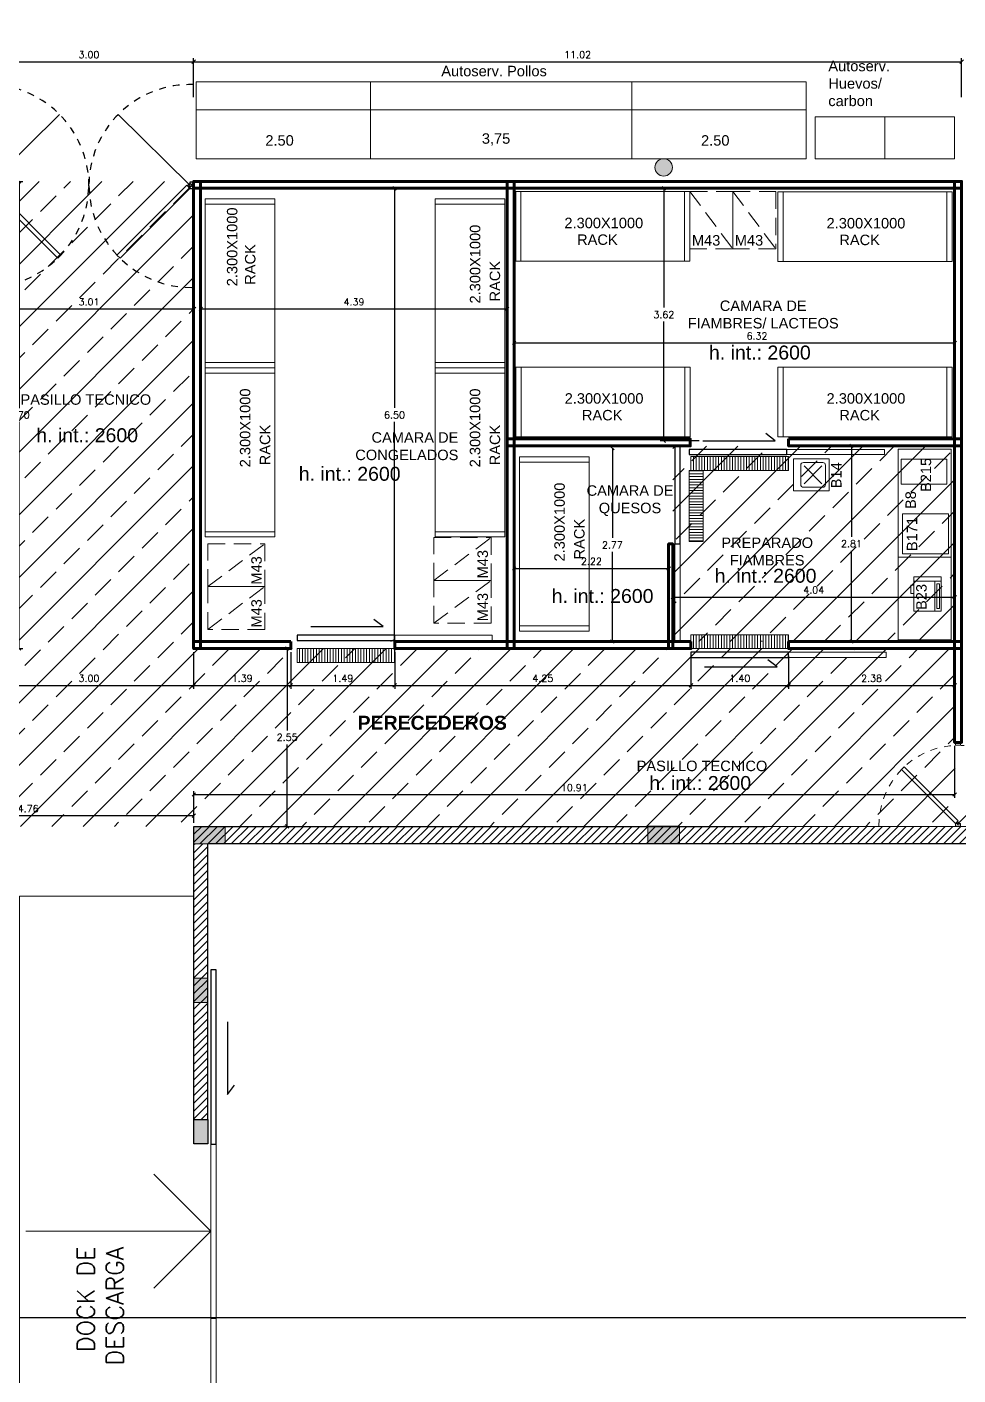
# Model space of a CAD drawing. Header units: inches. Extents: x 2 to 182, y -26 to 193.
# Drawn here: x 30.28 to 43.64, y 18.18 to 37.51 of the extents above; entities that cross this region are included whole.
import ezdxf

# ---------------------------------------------------------------- set-up
doc = ezdxf.new("R2010")
doc.units = ezdxf.units.IN
doc.header["$MEASUREMENT"] = 0
for name, pattern in [('DASH_15', [0.375, 0.25, -0.125]), ('HIDDEN2', [4.7625, 3.175, -1.5875]), ('LZ-COME$0$DASH_15', [0.375, 0.25, -0.125]), ('LÍNEAS_OCULTAS2', [0.1875, 0.125, -0.0625])]:
    doc.linetypes.add(name, pattern=pattern)
for name, color, linetype, lineweight in [('0-EQUIPAMIENTO-LAB', 6, 'Continuous', 9), ('ARQ-CARPINTERIAS', 4, 'Continuous', 9), ('ARQ-REJILLAS', 4, 'Continuous', 5), ('EQUIPAMIENTO-TRASTIENDA', 6, 'Continuous', 9), ('Est-Acero', 4, 'Continuous', 13), ('HATCH HORMIGON', 100, 'Continuous', 13), ('L COTAS', 1, 'Continuous', 9), ('L EQUIP', 6, 'Continuous', 9), ('l gris', 9, 'Continuous', 5), ('L PANELES', 136, 'Continuous', 60), ('L PROYEC', 4, 'HIDDEN2', 9), ('LAVADO MU', 10, 'Continuous', 5)]:
    doc.layers.add(name, color=color, linetype=linetype, lineweight=lineweight)
for name, color, linetype in [('ARQ-MUROS CAMARA', 140, 'Continuous'), ('ARQ-TXTS LOCAL', 3, 'Continuous'), ('COMESTIBLES0-EQUIP-TXT', 3, 'Continuous'), ('L CARPINT', 3, 'Continuous'), ('l muro', 5, 'Continuous'), ('l olumnas', 140, 'Continuous'), ('smr acero', 170, 'Continuous')]:
    doc.layers.add(name, color=color, linetype=linetype)
doc.styles.add('ARIAL', font='ARIAL.TTF')
doc.styles.add('RomanS', font='romans.shx')
doc.styles.get("Standard").update_dxf_attribs({"font": 'ARIAL.TTF'})
doc.styles.add('STYLE10', font='ARIAL.TTF', dxfattribs={"height": 0.2})
doc.dimstyles.new('bases 1-50', dxfattribs={"dimscale": 0.5, "dimtxt": 0.2, "dimasz": 0.1, "dimexe": 0.1, "dimexo": 0.1, "dimgap": 0.1, "dimtad": 1, "dimtih": 1, "dimtoh": 1, "dimzin": 1, "dimdsep": 46, "dimtxsty": 'RomanS', "dimblk": 'OBLIQUE', "dimcen": 0.1, "dimclrd": 256, "dimclre": 256, "dimclrt": 256, "dimadec": 0, "dimazin": 0, "dimtfac": 1, "dimtmove": 0, "dimatfit": 3, "dimfxl": 0, "dimarcsym": 0})

# ---------------------------------------------------------------- blocks, each defined once
blk = doc.blocks.new('PVAI')
for p, q in [((3387.969, 760.035), (3388.763, 760.82)), ((3387.969, 760.035), (3388.763, 760.82)), ((3390.209, 760.035), (3389.415, 760.82)), ((3390.209, 760.035), (3389.415, 760.82)), ((3387.929, 760), (3387.929, 760.07)), ((3387.929, 760.07), (3387.969, 760.07)), ((3387.969, 760), (3387.929, 760)), ((3387.969, 760.07), (3387.969, 760)), ((3387.969, 760), (3388.004, 760.035)), ((3387.969, 760), (3388.743, 759.226)), ((3388.004, 760.035), (3388.779, 759.261)), ((3390.174, 760.035), (3389.399, 759.261)), ((3390.209, 760), (3389.435, 759.226)), ((3390.209, 760), (3390.174, 760.035)), ((3390.249, 760.07), (3390.209, 760.07)), ((3390.209, 760.07), (3390.209, 760)), ((3390.209, 760), (3390.249, 760)), ((3390.249, 760), (3390.249, 760.07)), ((3388.779, 759.261), (3388.743, 759.226)), ((3389.399, 759.261), (3389.435, 759.226))]:
    blk.add_line(p, q)
for centre in [(3387.969, 760.035), (3390.209, 760.035)]:
    blk.add_circle(centre, 0.0196)
at = {"linetype": 'DASH_15', "ltscale": 0.2}
for centre, radius, start, end in [((3387.969, 760.03), 1.12, 359.6736, 92.0467), ((3390.209, 760.03), 1.12, 87.9533, 180.3264), ((3387.943, 760.046), 1.146, 269.3146, 359.1608), ((3390.235, 760.046), 1.146, 180.8392, 270.6854)]:
    blk.add_arc(centre, radius, start, end, dxfattribs=at)
blk = doc.blocks.new('_Oblique')
at = {"color": 0, "linetype": 'ByBlock', "lineweight": -2}
blk.add_line((-0.5, -0.5), (0.5, 0.5), dxfattribs=at)
blk = doc.blocks.new('*D79')
at = {"layer": 'Defpoints', "color": 0}
for p in [(29.668, 33.472), (32.678, 33.472), (32.678, 33.472)]:
    blk.add_point(p, dxfattribs=at)
at = {"layer": 'L COTAS', "lineweight": -2}
for p, q in [((29.668, 33.522), (29.668, 33.522)), ((29.668, 33.472), (32.678, 33.472))]:
    blk.add_line(p, q, dxfattribs=at)
at = {"layer": 'L COTAS', "lineweight": -2, "xscale": 0.05, "yscale": 0.05, "zscale": 0.05, "rotation": 180}
blk.add_blockref('_Oblique', (29.668, 33.472), dxfattribs=at)
at = {"layer": 'L COTAS', "lineweight": -2, "xscale": 0.05, "yscale": 0.05, "zscale": 0.05}
blk.add_blockref('_Oblique', (32.678, 33.472), dxfattribs=at)
at = {"layer": 'L COTAS', "insert": (31.173, 33.572), "char_height": 0.1, "attachment_point": 5, "style": 'RomanS'}
blk.add_mtext('3.01', dxfattribs=at)
blk = doc.blocks.new('*D80')
at = {"layer": 'Defpoints', "color": 0}
for p in [(37.171, 34.129), (32.778, 33.472), (37.171, 33.472)]:
    blk.add_point(p, dxfattribs=at)
at = {"layer": 'L COTAS', "lineweight": -2}
for p, q in [((37.171, 34.079), (37.171, 33.422)), ((32.778, 33.472), (37.171, 33.472))]:
    blk.add_line(p, q, dxfattribs=at)
at = {"layer": 'L COTAS', "lineweight": -2, "xscale": 0.05, "yscale": 0.05, "zscale": 0.05, "rotation": 180}
blk.add_blockref('_Oblique', (32.778, 33.472), dxfattribs=at)
at = {"layer": 'L COTAS', "lineweight": -2, "xscale": 0.05, "yscale": 0.05, "zscale": 0.05}
blk.add_blockref('_Oblique', (37.171, 33.472), dxfattribs=at)
at = {"layer": 'L COTAS', "insert": (34.974, 33.572), "char_height": 0.1, "attachment_point": 5, "style": 'RomanS'}
blk.add_mtext('4.39', dxfattribs=at)
blk = doc.blocks.new('RACKS 250')
for p, q in [((-1.05, -2.5), (-1.05, 0)), ((-1.05, 0), (-0.05, 0)), ((-0.05, 0), (-0.05, -2.5)), ((-1.05, -0.0762), (-0.05, -0.0762)), ((-1.05, -2.4238), (-0.05, -2.4238)), ((-0.05, -2.5), (-1.05, -2.5))]:
    blk.add_line(p, q)
blk = doc.blocks.new('PUERTA')
for p, q in [((0.04, 0), (0.834, 0.785)), ((0.04, 0), (0.834, 0.785)), ((0, -0.035), (0, 0.035)), ((0, 0.035), (0.04, 0.035)), ((0.04, 0.035), (0.04, -0.035)), ((0.04, -0.035), (0.075, 0)), ((0.075, 0), (0.85, -0.774)), ((1.16, -0.035), (1.16, 0.035)), ((1.16, 0.035), (1.2, 0.035)), ((1.2, 0.035), (1.2, -0.035)), ((0.04, -0.035), (0, -0.035)), ((0.04, -0.035), (0.814, -0.81)), ((1.2, -0.035), (1.16, -0.035)), ((0.85, -0.774), (0.814, -0.81))]:
    blk.add_line(p, q)
blk.add_circle((0.04, 0), 0.0196)
at = {"linetype": 'DASH_15', "ltscale": 0.2}
for centre, radius, start, end in [((0.04, -0.005), 1.12, 359.6736, 92.0467), ((0.014, 0.011), 1.146, 269.3146, 359.1608)]:
    blk.add_arc(centre, radius, start, end, dxfattribs=at)
blk = doc.blocks.new('LJ-PLANTA BASE(XREF)$0$SE-COME$0$LR-COME$0$B26')
for p, q in [((-0.182, -0.394), (-0.182, 0)), ((-0.182, -0.092), (0.245, -0.092))]:
    blk.add_line(p, q)
for points in [[(0.245, -0.394), (0.245, 0), (-0.245, 0), (-0.245, -0.394)], [(0.21, -0.063), (0.21, -0.025), (-0.146, -0.025), (-0.146, -0.063)], [(-0.008, -0.434), (-0.008, -0.394), (-0.125, -0.394), (-0.125, -0.434)]]:
    blk.add_lwpolyline(points, close=True)
blk = doc.blocks.new('DFGSDFG')
at = {"linetype": 'LZ-COME$0$DASH_15'}
blk.add_line((0.821, -0.615), (0, 0), dxfattribs=at)
blk.add_lwpolyline([(0.821, 0), (0, 0), (0, -0.615), (0.821, -0.615)], close=True, dxfattribs=at)
blk = doc.blocks.new('*D67')
at = {"layer": 'Defpoints', "color": 0}
for p in [(37.271, 33.451), (43.592, 32.984), (43.592, 32.88)]:
    blk.add_point(p, dxfattribs=at)
at = {"layer": 'L COTAS', "lineweight": -2}
for p, q in [((37.271, 33.401), (37.271, 32.934)), ((37.271, 32.984), (43.592, 32.984)), ((43.592, 32.93), (43.592, 33.034))]:
    blk.add_line(p, q, dxfattribs=at)
at = {"layer": 'L COTAS', "lineweight": -2, "xscale": 0.05, "yscale": 0.05, "zscale": 0.05, "rotation": 180}
blk.add_blockref('_Oblique', (37.271, 32.984), dxfattribs=at)
at = {"layer": 'L COTAS', "lineweight": -2, "xscale": 0.05, "yscale": 0.05, "zscale": 0.05}
blk.add_blockref('_Oblique', (43.592, 32.984), dxfattribs=at)
at = {"layer": 'L COTAS', "insert": (40.755, 33.084), "char_height": 0.1, "attachment_point": 5, "style": 'RomanS'}
blk.add_mtext('6.32', dxfattribs=at)
blk = doc.blocks.new('*D71')
at = {"layer": 'Defpoints', "color": 0}
for p in [(38.68, 31.474), (38.68, 31.474), (38.671, 28.7)]:
    blk.add_point(p, dxfattribs=at)
at = {"layer": 'L COTAS', "lineweight": -2}
for p, q in [((38.68, 31.474), (38.68, 30.187)), ((38.68, 28.7), (38.68, 29.987)), ((38.721, 28.7), (38.73, 28.7))]:
    blk.add_line(p, q, dxfattribs=at)
at = {"layer": 'L COTAS', "lineweight": -2, "xscale": 0.05, "yscale": 0.05, "zscale": 0.05}
for p, rotation in [((38.68, 31.474), 90), ((38.68, 28.7), 270)]:
    blk.add_blockref('_Oblique', p, dxfattribs=dict(at, rotation=rotation))
at = {"layer": 'L COTAS', "insert": (38.68, 30.087), "char_height": 0.1, "attachment_point": 5, "style": 'RomanS'}
blk.add_mtext('2.77', dxfattribs=at)
blk = doc.blocks.new('*D395')
at = {"layer": 'Defpoints', "color": 0}
for p in [(39.418, 35.2), (39.977, 35.2), (39.977, 31.581)]:
    blk.add_point(p, dxfattribs=at)
at = {"layer": 'L COTAS', "lineweight": -2}
for p, q in [((39.927, 35.2), (39.368, 35.2)), ((39.418, 35.2), (39.418, 33.49)), ((39.418, 31.581), (39.418, 33.29)), ((39.927, 31.581), (39.368, 31.581))]:
    blk.add_line(p, q, dxfattribs=at)
at = {"layer": 'L COTAS', "lineweight": -2, "xscale": 0.05, "yscale": 0.05, "zscale": 0.05}
for p, rotation in [((39.418, 35.2), 90), ((39.418, 31.581), 270)]:
    blk.add_blockref('_Oblique', p, dxfattribs=dict(at, rotation=rotation))
at = {"layer": 'L COTAS', "insert": (39.418, 33.39), "char_height": 0.1, "attachment_point": 5, "style": 'RomanS'}
blk.add_mtext('3.62', dxfattribs=at)
blk = doc.blocks.new('*D72')
at = {"layer": 'Defpoints', "color": 0}
for p in [(35.554, 35.2), (35.558, 35.2), (35.558, 28.7)]:
    blk.add_point(p, dxfattribs=at)
at = {"layer": 'L COTAS', "lineweight": -2}
for p, q in [((35.508, 35.2), (35.504, 35.2)), ((35.554, 35.2), (35.554, 32.05)), ((35.554, 28.7), (35.554, 31.85)), ((35.508, 28.7), (35.504, 28.7))]:
    blk.add_line(p, q, dxfattribs=at)
at = {"layer": 'L COTAS', "lineweight": -2, "xscale": 0.05, "yscale": 0.05, "zscale": 0.05}
for p, rotation in [((35.554, 35.2), 90), ((35.554, 28.7), 270)]:
    blk.add_blockref('_Oblique', p, dxfattribs=dict(at, rotation=rotation))
at = {"layer": 'L COTAS', "insert": (35.554, 31.95), "char_height": 0.1, "attachment_point": 5, "style": 'RomanS'}
blk.add_mtext('6.50', dxfattribs=at)
blk = doc.blocks.new('*D75')
at = {"layer": 'Defpoints', "color": 0}
for p in [(37.271, 29.783), (39.487, 29.749), (39.487, 29.749)]:
    blk.add_point(p, dxfattribs=at)
at = {"layer": 'L COTAS', "lineweight": -2}
for p, q in [((37.271, 29.749), (39.487, 29.749)), ((37.271, 29.733), (37.271, 29.699))]:
    blk.add_line(p, q, dxfattribs=at)
at = {"layer": 'L COTAS', "lineweight": -2, "xscale": 0.05, "yscale": 0.05, "zscale": 0.05, "rotation": 180}
blk.add_blockref('_Oblique', (37.271, 29.749), dxfattribs=at)
at = {"layer": 'L COTAS', "lineweight": -2, "xscale": 0.05, "yscale": 0.05, "zscale": 0.05}
blk.add_blockref('_Oblique', (39.487, 29.749), dxfattribs=at)
at = {"layer": 'L COTAS', "insert": (38.379, 29.849), "char_height": 0.1, "attachment_point": 5, "style": 'RomanS'}
blk.add_mtext('2.22', dxfattribs=at)
blk = doc.blocks.new('A$C299E318D')
at = {"layer": '0-EQUIPAMIENTO-LAB'}
for p, q in [((0.102, 0.102), (0.356, 0.356)), ((0.356, 0.102), (0.102, 0.356))]:
    blk.add_line(p, q, dxfattribs=at)
blk.add_lwpolyline([(0.508, 0.457), (0.508, 0), (0, 0), (0, 0.457)], close=True, dxfattribs=at)
blk.add_lwpolyline([(0.089, 0.051, -0.414214), (0.051, 0.089), (0.051, 0.368, -0.414214), (0.089, 0.406), (0.368, 0.406, -0.414214), (0.406, 0.368), (0.406, 0.089, -0.414214), (0.368, 0.051)], format="xyb", close=True, dxfattribs=at)
blk = doc.blocks.new('*D59')
at = {"layer": 'Defpoints', "color": 0}
for p in [(32.673, 37.016), (29.67, 36.458), (32.673, 36.459)]:
    blk.add_point(p, dxfattribs=at)
at = {"layer": 'L COTAS', "lineweight": -2}
for p, q in [((29.67, 36.508), (29.67, 37.066)), ((29.67, 37.016), (32.673, 37.016)), ((32.673, 36.509), (32.673, 37.066))]:
    blk.add_line(p, q, dxfattribs=at)
at = {"layer": 'L COTAS', "lineweight": -2, "xscale": 0.05, "yscale": 0.05, "zscale": 0.05, "rotation": 180}
blk.add_blockref('_Oblique', (29.67, 37.016), dxfattribs=at)
at = {"layer": 'L COTAS', "lineweight": -2, "xscale": 0.05, "yscale": 0.05, "zscale": 0.05}
blk.add_blockref('_Oblique', (32.673, 37.016), dxfattribs=at)
at = {"layer": 'L COTAS', "insert": (31.172, 37.116), "char_height": 0.1, "attachment_point": 5, "style": 'RomanS'}
blk.add_mtext('3.00', dxfattribs=at)
blk = doc.blocks.new('*D60')
at = {"layer": 'Defpoints', "color": 0}
for p in [(43.69, 37.016), (32.673, 36.459), (43.69, 36.459)]:
    blk.add_point(p, dxfattribs=at)
at = {"layer": 'L COTAS', "lineweight": -2}
for p, q in [((32.673, 36.509), (32.673, 37.066)), ((32.673, 37.016), (43.69, 37.016)), ((43.69, 36.509), (43.69, 37.066))]:
    blk.add_line(p, q, dxfattribs=at)
at = {"layer": 'L COTAS', "lineweight": -2, "xscale": 0.05, "yscale": 0.05, "zscale": 0.05, "rotation": 180}
blk.add_blockref('_Oblique', (32.673, 37.016), dxfattribs=at)
at = {"layer": 'L COTAS', "lineweight": -2, "xscale": 0.05, "yscale": 0.05, "zscale": 0.05}
blk.add_blockref('_Oblique', (43.69, 37.016), dxfattribs=at)
at = {"layer": 'L COTAS', "insert": (38.182, 37.116), "char_height": 0.1, "attachment_point": 5, "style": 'RomanS'}
blk.add_mtext('11.02', dxfattribs=at)
blk = doc.blocks.new('*D370')
at = {"layer": 'Defpoints', "color": 0}
for p in [(29.67, 28.6), (32.673, 28.6), (32.673, 28.072)]:
    blk.add_point(p, dxfattribs=at)
at = {"layer": 'L COTAS', "lineweight": -2}
for p, q in [((29.67, 28.55), (29.67, 28.022)), ((32.673, 28.55), (32.673, 28.022)), ((29.67, 28.072), (32.673, 28.072))]:
    blk.add_line(p, q, dxfattribs=at)
at = {"layer": 'L COTAS', "lineweight": -2, "xscale": 0.05, "yscale": 0.05, "zscale": 0.05, "rotation": 180}
blk.add_blockref('_Oblique', (29.67, 28.072), dxfattribs=at)
at = {"layer": 'L COTAS', "lineweight": -2, "xscale": 0.05, "yscale": 0.05, "zscale": 0.05}
blk.add_blockref('_Oblique', (32.673, 28.072), dxfattribs=at)
at = {"layer": 'L COTAS', "insert": (31.172, 28.172), "char_height": 0.1, "attachment_point": 5, "style": 'RomanS'}
blk.add_mtext('3.00', dxfattribs=at)
blk = doc.blocks.new('*D371')
at = {"layer": 'Defpoints', "color": 0}
for p in [(32.673, 28.6), (34.067, 28.6), (34.067, 28.072)]:
    blk.add_point(p, dxfattribs=at)
at = {"layer": 'L COTAS', "lineweight": -2}
for p, q in [((32.673, 28.55), (32.673, 28.022)), ((34.067, 28.55), (34.067, 28.022)), ((32.673, 28.072), (34.067, 28.072))]:
    blk.add_line(p, q, dxfattribs=at)
at = {"layer": 'L COTAS', "lineweight": -2, "xscale": 0.05, "yscale": 0.05, "zscale": 0.05, "rotation": 180}
blk.add_blockref('_Oblique', (32.673, 28.072), dxfattribs=at)
at = {"layer": 'L COTAS', "lineweight": -2, "xscale": 0.05, "yscale": 0.05, "zscale": 0.05}
blk.add_blockref('_Oblique', (34.067, 28.072), dxfattribs=at)
at = {"layer": 'L COTAS', "insert": (33.37, 28.172), "char_height": 0.1, "attachment_point": 5, "style": 'RomanS'}
blk.add_mtext('1.39', dxfattribs=at)
blk = doc.blocks.new('*D372')
at = {"layer": 'Defpoints', "color": 0}
for p in [(34.067, 28.6), (35.558, 28.599), (35.558, 28.072)]:
    blk.add_point(p, dxfattribs=at)
at = {"layer": 'L COTAS', "lineweight": -2}
for p, q in [((34.067, 28.55), (34.067, 28.022)), ((35.558, 28.549), (35.558, 28.022)), ((34.067, 28.072), (35.558, 28.072))]:
    blk.add_line(p, q, dxfattribs=at)
at = {"layer": 'L COTAS', "lineweight": -2, "xscale": 0.05, "yscale": 0.05, "zscale": 0.05, "rotation": 180}
blk.add_blockref('_Oblique', (34.067, 28.072), dxfattribs=at)
at = {"layer": 'L COTAS', "lineweight": -2, "xscale": 0.05, "yscale": 0.05, "zscale": 0.05}
blk.add_blockref('_Oblique', (35.558, 28.072), dxfattribs=at)
at = {"layer": 'L COTAS', "insert": (34.813, 28.172), "char_height": 0.1, "attachment_point": 5, "style": 'RomanS'}
blk.add_mtext('1.49', dxfattribs=at)
blk = doc.blocks.new('*D373')
at = {"layer": 'Defpoints', "color": 0}
for p in [(35.558, 28.599), (39.808, 28.599), (39.808, 28.072)]:
    blk.add_point(p, dxfattribs=at)
at = {"layer": 'L COTAS', "lineweight": -2}
for p, q in [((35.558, 28.549), (35.558, 28.022)), ((39.808, 28.549), (39.808, 28.022)), ((35.558, 28.072), (39.808, 28.072))]:
    blk.add_line(p, q, dxfattribs=at)
at = {"layer": 'L COTAS', "lineweight": -2, "xscale": 0.05, "yscale": 0.05, "zscale": 0.05, "rotation": 180}
blk.add_blockref('_Oblique', (35.558, 28.072), dxfattribs=at)
at = {"layer": 'L COTAS', "lineweight": -2, "xscale": 0.05, "yscale": 0.05, "zscale": 0.05}
blk.add_blockref('_Oblique', (39.808, 28.072), dxfattribs=at)
at = {"layer": 'L COTAS', "insert": (37.683, 28.172), "char_height": 0.1, "attachment_point": 5, "style": 'RomanS'}
blk.add_mtext('4.25', dxfattribs=at)
blk = doc.blocks.new('*D374')
at = {"layer": 'Defpoints', "color": 0}
for p in [(39.808, 28.599), (41.208, 28.548), (41.208, 28.072)]:
    blk.add_point(p, dxfattribs=at)
at = {"layer": 'L COTAS', "lineweight": -2}
for p, q in [((39.808, 28.549), (39.808, 28.022)), ((41.208, 28.498), (41.208, 28.022)), ((39.808, 28.072), (41.208, 28.072))]:
    blk.add_line(p, q, dxfattribs=at)
at = {"layer": 'L COTAS', "lineweight": -2, "xscale": 0.05, "yscale": 0.05, "zscale": 0.05, "rotation": 180}
blk.add_blockref('_Oblique', (39.808, 28.072), dxfattribs=at)
at = {"layer": 'L COTAS', "lineweight": -2, "xscale": 0.05, "yscale": 0.05, "zscale": 0.05}
blk.add_blockref('_Oblique', (41.208, 28.072), dxfattribs=at)
at = {"layer": 'L COTAS', "insert": (40.508, 28.172), "char_height": 0.1, "attachment_point": 5, "style": 'RomanS'}
blk.add_mtext('1.40', dxfattribs=at)
blk = doc.blocks.new('*D375')
at = {"layer": 'Defpoints', "color": 0}
for p in [(41.208, 28.548), (43.59, 28.072), (43.59, 28.072)]:
    blk.add_point(p, dxfattribs=at)
at = {"layer": 'L COTAS', "lineweight": -2}
for p, q in [((41.208, 28.498), (41.208, 28.022)), ((41.208, 28.072), (43.59, 28.072)), ((43.59, 28.122), (43.59, 28.122))]:
    blk.add_line(p, q, dxfattribs=at)
at = {"layer": 'L COTAS', "lineweight": -2, "xscale": 0.05, "yscale": 0.05, "zscale": 0.05, "rotation": 180}
blk.add_blockref('_Oblique', (41.208, 28.072), dxfattribs=at)
at = {"layer": 'L COTAS', "lineweight": -2, "xscale": 0.05, "yscale": 0.05, "zscale": 0.05}
blk.add_blockref('_Oblique', (43.59, 28.072), dxfattribs=at)
at = {"layer": 'L COTAS', "insert": (42.399, 28.172), "char_height": 0.1, "attachment_point": 5, "style": 'RomanS'}
blk.add_mtext('2.38', dxfattribs=at)
blk = doc.blocks.new('*D376')
at = {"layer": 'Defpoints', "color": 0}
for p in [(34.067, 28.6), (34.016, 26.05), (34.067, 26.05)]:
    blk.add_point(p, dxfattribs=at)
at = {"layer": 'L COTAS', "lineweight": -2}
for p, q in [((34.017, 28.6), (33.966, 28.6)), ((34.016, 28.6), (34.016, 27.425)), ((34.016, 26.05), (34.016, 27.225)), ((34.017, 26.05), (33.966, 26.05))]:
    blk.add_line(p, q, dxfattribs=at)
at = {"layer": 'L COTAS', "lineweight": -2, "xscale": 0.05, "yscale": 0.05, "zscale": 0.05}
for p, rotation in [((34.016, 28.6), 90.00190680556749), ((34.016, 26.05), 270.0019068055675)]:
    blk.add_blockref('_Oblique', p, dxfattribs=dict(at, rotation=rotation))
at = {"layer": 'L COTAS', "insert": (34.016, 27.325), "char_height": 0.1, "attachment_point": 5, "style": 'RomanS'}
blk.add_mtext('2.55', dxfattribs=at)
blk = doc.blocks.new('*D377')
at = {"layer": 'Defpoints', "color": 0}
for p in [(27.922, 26.203), (32.677, 26.05), (27.922, 25.062)]:
    blk.add_point(p, dxfattribs=at)
at = {"layer": 'L COTAS', "lineweight": -2}
for p, q in [((27.922, 25.112), (27.922, 26.253)), ((32.677, 26.203), (27.922, 26.203)), ((32.677, 26.1), (32.677, 26.253))]:
    blk.add_line(p, q, dxfattribs=at)
at = {"layer": 'L COTAS', "lineweight": -2, "xscale": 0.05, "yscale": 0.05, "zscale": 0.05, "rotation": 180}
blk.add_blockref('_Oblique', (27.922, 26.203), dxfattribs=at)
at = {"layer": 'L COTAS', "lineweight": -2, "xscale": 0.05, "yscale": 0.05, "zscale": 0.05}
blk.add_blockref('_Oblique', (32.677, 26.203), dxfattribs=at)
at = {"layer": 'L COTAS', "insert": (30.3, 26.303), "char_height": 0.1, "attachment_point": 5, "style": 'RomanS'}
blk.add_mtext('4.76', dxfattribs=at)
blk = doc.blocks.new('*D379')
at = {"layer": 'Defpoints', "color": 0}
for p in [(43.59, 27.253), (43.59, 26.507), (32.677, 26.05)]:
    blk.add_point(p, dxfattribs=at)
at = {"layer": 'L COTAS', "lineweight": -2}
for p, q in [((43.59, 27.203), (43.59, 26.457)), ((32.677, 26.1), (32.677, 26.557)), ((32.677, 26.507), (43.59, 26.507))]:
    blk.add_line(p, q, dxfattribs=at)
at = {"layer": 'L COTAS', "lineweight": -2, "xscale": 0.05, "yscale": 0.05, "zscale": 0.05, "rotation": 180}
blk.add_blockref('_Oblique', (32.677, 26.507), dxfattribs=at)
at = {"layer": 'L COTAS', "lineweight": -2, "xscale": 0.05, "yscale": 0.05, "zscale": 0.05}
blk.add_blockref('_Oblique', (43.59, 26.507), dxfattribs=at)
at = {"layer": 'L COTAS', "insert": (38.134, 26.607), "char_height": 0.1, "attachment_point": 5, "style": 'RomanS'}
blk.add_mtext('10.91', dxfattribs=at)
blk = doc.blocks.new('*D381')
at = {"layer": 'Defpoints', "color": 0}
for p in [(29.67, 35.299), (29.67, 28.6), (30.172, 28.6)]:
    blk.add_point(p, dxfattribs=at)
at = {"layer": 'L COTAS', "lineweight": -2}
for p, q in [((29.72, 35.299), (30.222, 35.299)), ((30.172, 35.299), (30.172, 32.049)), ((30.172, 28.6), (30.172, 31.849)), ((29.72, 28.6), (30.222, 28.6))]:
    blk.add_line(p, q, dxfattribs=at)
at = {"layer": 'L COTAS', "lineweight": -2, "xscale": 0.05, "yscale": 0.05, "zscale": 0.05}
for p, rotation in [((30.172, 35.299), 90), ((30.172, 28.6), 270)]:
    blk.add_blockref('_Oblique', p, dxfattribs=dict(at, rotation=rotation))
at = {"layer": 'L COTAS', "insert": (30.172, 31.949), "char_height": 0.1, "attachment_point": 5, "style": 'RomanS'}
blk.add_mtext('6.70', dxfattribs=at)
blk = doc.blocks.new('*D384')
at = {"layer": 'Defpoints', "color": 0}
for p in [(42.449, 31.507), (42.11, 28.7), (42.449, 28.7)]:
    blk.add_point(p, dxfattribs=at)
at = {"layer": 'L COTAS', "lineweight": -2}
for p, q in [((42.399, 31.507), (42.06, 31.507)), ((42.11, 31.507), (42.11, 30.203)), ((42.11, 28.7), (42.11, 30.003)), ((42.399, 28.7), (42.06, 28.7))]:
    blk.add_line(p, q, dxfattribs=at)
at = {"layer": 'L COTAS', "lineweight": -2, "xscale": 0.05, "yscale": 0.05, "zscale": 0.05}
for p, rotation in [((42.11, 31.507), 90), ((42.11, 28.7), 270)]:
    blk.add_blockref('_Oblique', p, dxfattribs=dict(at, rotation=rotation))
at = {"layer": 'L COTAS', "insert": (42.11, 30.103), "char_height": 0.1, "attachment_point": 5, "style": 'RomanS'}
blk.add_mtext('2.81', dxfattribs=at)
blk = doc.blocks.new('*D385')
at = {"layer": 'Defpoints', "color": 0}
for p in [(39.547, 29.35), (43.59, 29.35), (43.59, 29.338)]:
    blk.add_point(p, dxfattribs=at)
at = {"layer": 'L COTAS', "lineweight": -2}
for p, q in [((39.547, 29.338), (43.59, 29.338)), ((39.547, 29.3), (39.547, 29.288)), ((43.59, 29.3), (43.59, 29.288))]:
    blk.add_line(p, q, dxfattribs=at)
at = {"layer": 'L COTAS', "lineweight": -2, "xscale": 0.05, "yscale": 0.05, "zscale": 0.05, "rotation": 180}
blk.add_blockref('_Oblique', (39.547, 29.338), dxfattribs=at)
at = {"layer": 'L COTAS', "lineweight": -2, "xscale": 0.05, "yscale": 0.05, "zscale": 0.05}
blk.add_blockref('_Oblique', (43.59, 29.338), dxfattribs=at)
at = {"layer": 'L COTAS', "insert": (41.568, 29.438), "char_height": 0.1, "attachment_point": 5, "style": 'RomanS'}
blk.add_mtext('4.04', dxfattribs=at)

msp = doc.modelspace()

# ---------------------------------------------------------------- hatches: boundary and pattern name
at = {"layer": 'ARQ-REJILLAS'}
h = msp.add_hatch(dxfattribs=at)
h.set_pattern_fill('_USER', color=256, scale=0.04, angle=450, style=0, pattern_type=0)
h.set_pattern_definition([(90, (-3352.27617, -721.053038), (-0.04, 1e-17), [])])
h.paths.add_polyline_path([(41.208, 31.354), (41.208, 31.154), (39.808, 31.154), (39.808, 31.354)])
h = msp.add_hatch(dxfattribs=at)
h.set_pattern_fill('_USER', color=256, scale=0.04, angle=540, style=0, pattern_type=0)
h.set_pattern_definition([(180, (-3358.36447, -727.413625), (-1e-17, -0.04), [])])
h.paths.add_polyline_path([(39.981, 31.154), (39.781, 31.154), (39.781, 30.133), (39.981, 30.133)])
h = msp.add_hatch(dxfattribs=at)
h.set_pattern_fill('_USER', color=256, scale=0.04, angle=450, style=0, pattern_type=0)
h.set_pattern_definition([(90, (-3352.27617, -723.60803), (-0.04, 1e-17), [])])
h.paths.add_polyline_path([(41.208, 28.799), (41.208, 28.599), (39.808, 28.599), (39.808, 28.799)])
h = msp.add_hatch(dxfattribs=at)
h.set_pattern_fill('_USER', color=256, scale=0.04, angle=450, style=0, pattern_type=0)
h.set_pattern_definition([(90, (-3357.926163, -723.80803), (-0.04, 1e-17), [])])
h.paths.add_polyline_path([(35.558, 28.599), (35.558, 28.399), (34.158, 28.399), (34.158, 28.599)])
at = {"layer": 'HATCH HORMIGON'}
h = msp.add_hatch(color=256, dxfattribs=at)
h.dxf.hatch_style = 1
h.paths.add_polyline_path([(33.128, 26.048), (33.128, 25.798), (32.678, 25.798), (32.678, 26.048)])
h = msp.add_hatch(color=256, dxfattribs=at)
h.dxf.hatch_style = 1
h.paths.add_polyline_path([(39.641, 26.05), (39.641, 25.8), (39.191, 25.8), (39.191, 26.05)])
h = msp.add_hatch(color=256, dxfattribs=at)
h.dxf.hatch_style = 1
h.paths.add_polyline_path([(32.678, 23.875), (32.678, 23.525), (32.878, 23.525), (32.878, 23.875)])
h = msp.add_hatch(color=256, dxfattribs=at)
h.dxf.hatch_style = 1
h.paths.add_polyline_path([(32.678, 21.848), (32.678, 21.498), (32.878, 21.498), (32.878, 21.848)])
at = {"layer": 'LAVADO MU'}
h = msp.add_hatch(dxfattribs=at)
h.set_pattern_fill('ANSI33', color=256, scale=0.1, style=0)
h.set_pattern_definition([(45, (-3698.1274, -916.5928), (-0.44901281, 0.44901281), []), (45, (-3697.6784, -916.5928), (-0.44901281, 0.44901281), [0.3175, -0.15875])])
h.paths.add_polyline_path([(29.67, 35.299), (32.673, 35.3), (32.673, 28.6), (43.59, 28.599), (43.604, 26.05), (32.677, 26.05), (29.67, 26.05)])
h = msp.add_hatch(dxfattribs=at)
h.set_pattern_fill('ANSI33', color=256, scale=0.1, style=0)
h.set_pattern_definition([(45, (-3687.2107, -920.3901), (-0.44901281, 0.44901281), []), (45, (-3686.7617, -920.3901), (-0.44901281, 0.44901281), [0.3175, -0.15875])])
h.paths.add_polyline_path([(39.547, 31.502), (43.59, 31.502), (43.59, 28.699), (39.547, 28.699)])
h = msp.add_hatch(dxfattribs=at)
h.set_pattern_fill('ANSI31', color=256, scale=0.025)
h.set_pattern_definition([(45, (-3436.32653, -723.844745), (-0.0561266008, 0.0561266008), [])])
h.paths.add_polyline_path([(40.902, 26.05), (32.677, 26.05), (32.677, 25.8), (40.902, 25.8)])
h = msp.add_hatch(dxfattribs=at)
h.set_pattern_fill('ANSI31', color=256, scale=0.025)
h.set_pattern_definition([(45, (-3436.32653, -723.844745), (-0.0561266008, 0.0561266008), [])])
h.paths.add_polyline_path([(56.289, 26.051), (40.902, 26.05), (40.902, 25.8), (56.292, 25.801)])
h = msp.add_hatch(dxfattribs=at)
h.set_pattern_fill('ANSI31', color=256, scale=0.025)
h.set_pattern_definition([(45, (-3435.039526, -724.844745), (-0.0561266008, 0.0561266008), [])])
h.paths.add_polyline_path([(32.878, 25.8), (32.678, 25.8), (32.678, 21.848), (32.878, 21.848)])
at = {"layer": 'smr acero'}
h = msp.add_hatch(color=256, dxfattribs=at)
h.dxf.hatch_style = 1
h.paths.add_polyline_path([(39.291, 35.5, 1), (39.541, 35.5, 1)])
h = msp.add_hatch(color=256, dxfattribs=at)
h.dxf.hatch_style = 1
h.paths.add_polyline_path([(32.678, 21.848), (32.678, 21.498), (32.878, 21.498), (32.878, 21.848)])

# ---------------------------------------------------------------- linework, layer by layer
msp.add_lwpolyline([(1.948, 44.995), (79.459, 44.995), (79.459, 19.002), (1.948, 19.002)], close=True)
at = {"layer": '0-EQUIPAMIENTO-LAB'}
for points in [[(42.779, 31.458), (43.539, 31.458), (43.539, 29.909), (42.779, 29.909)], [(42.824, 31.316), (42.824, 30.957), (43.479, 30.957), (43.479, 31.316)], [(42.841, 30.531), (42.841, 29.959), (43.501, 29.959), (43.501, 30.531)], [(42.779, 29.909), (42.779, 28.725), (43.539, 28.724), (43.539, 29.909)]]:
    msp.add_lwpolyline(points, close=True, dxfattribs=at)
at = {"layer": 'ARQ-REJILLAS'}
for points in [[(41.208, 31.354), (41.208, 31.154), (39.808, 31.154), (39.808, 31.354)], [(39.981, 31.154), (39.781, 31.154), (39.781, 30.133), (39.981, 30.133)], [(39.981, 31.154), (39.781, 31.154), (39.781, 30.133), (39.981, 30.133)], [(41.208, 28.799), (41.208, 28.599), (39.808, 28.599), (39.808, 28.799)], [(35.558, 28.599), (35.558, 28.399), (34.158, 28.399), (34.158, 28.599)]]:
    msp.add_lwpolyline(points, close=True, dxfattribs=at)
at = {"layer": 'Est-Acero'}
msp.add_circle((39.416, 35.5), 0.125, dxfattribs=at)
at = {"layer": 'HATCH HORMIGON'}
for points in [[(33.127, 26.05), (33.127, 25.8), (32.677, 25.8), (32.677, 26.05)], [(39.641, 26.051), (39.641, 25.801), (39.191, 25.801), (39.191, 26.051)], [(32.878, 23.525), (32.678, 23.525), (32.678, 23.875), (32.878, 23.875)], [(32.878, 21.498), (32.678, 21.498), (32.678, 21.848), (32.878, 21.848)]]:
    msp.add_lwpolyline(points, close=True, dxfattribs=at)
at = {"layer": 'L CARPINT'}
for points in [[(39.977, 31.581), (41.016, 31.581), (40.883, 31.684)], [(34.353, 28.917), (35.392, 28.917), (35.259, 29.019)], [(40.003, 28.337), (41.042, 28.337), (40.909, 28.44)], [(33.158, 23.245), (33.158, 22.206), (33.261, 22.339)]]:
    msp.add_lwpolyline(points, dxfattribs=at)
for points in [[(39.577, 30.1), (39.652, 30.1), (39.652, 31.5), (39.577, 31.5)], [(39.782, 31.456), (39.782, 31.381), (41.182, 31.381), (41.182, 31.456)], [(34.158, 28.792), (34.158, 28.717), (35.558, 28.717), (35.558, 28.792)], [(39.808, 28.548), (39.808, 28.473), (41.208, 28.473), (41.208, 28.548)], [(32.995, 23.994), (32.92, 23.994), (32.92, 21.494), (32.995, 21.494)]]:
    msp.add_lwpolyline(points, close=True, dxfattribs=at)
at = {"layer": 'L EQUIP', "linetype": 'ByBlock', "ltscale": 0.01}
for p, q in [((32.711, 35.625), (32.711, 36.725)), ((35.211, 36.725), (32.711, 36.725)), ((41.461, 36.725), (38.961, 36.725)), ((41.461, 35.625), (41.461, 36.725)), ((32.711, 36.325), (35.211, 36.325)), ((35.211, 36.325), (38.961, 36.325)), ((38.961, 36.325), (41.461, 36.325)), ((32.711, 35.625), (35.211, 35.625)), ((38.961, 35.625), (41.461, 35.625))]:
    msp.add_line(p, q, dxfattribs=at)
msp.add_lwpolyline([(35.211, 35.625), (38.961, 35.625), (38.961, 36.725), (35.211, 36.725), (35.211, 35.625)], dxfattribs=at)
at = {"layer": 'L EQUIP'}
for points in [[(42.589, 35.625), (41.589, 35.625), (41.589, 36.225), (42.589, 36.225)], [(43.589, 35.625), (42.589, 35.625), (42.589, 36.225), (43.589, 36.225)]]:
    msp.add_lwpolyline(points, close=True, dxfattribs=at)
at = {"layer": 'l gris'}
msp.add_lwpolyline([(32.677, 25.05), (30.177, 25.05), (30.177, 13.696)], dxfattribs=at)
at = {"layer": 'l muro'}
for p, q in [((32.677, 26.05), (40.902, 26.05)), ((32.678, 21.848), (32.677, 26.05)), ((40.902, 25.8), (32.878, 25.8)), ((32.878, 21.848), (32.878, 25.8))]:
    msp.add_line(p, q, dxfattribs=at)
for points in [[(40.902, 26.05), (56.287, 26.051)], [(56.291, 25.801), (40.902, 25.8)]]:
    msp.add_lwpolyline(points, dxfattribs=at)
at = {"layer": 'l olumnas'}
msp.add_lwpolyline([(32.878, 21.498), (32.678, 21.498), (32.678, 21.848), (32.878, 21.848)], close=True, dxfattribs=at)
at = {"layer": 'L PANELES'}
msp.add_lwpolyline([(43.69, 35.2), (32.673, 35.2), (32.673, 35.3), (43.69, 35.3), (43.69, 35.2)], dxfattribs=at)
for points in [[(32.673, 35.3), (32.773, 35.3), (32.773, 28.6), (32.673, 28.6)], [(37.171, 35.3), (37.271, 35.3), (37.271, 28.6), (37.171, 28.6)], [(43.59, 35.3), (43.69, 35.3), (43.69, 27.253), (43.59, 27.253)], [(37.171, 31.607), (39.797, 31.607), (39.797, 31.507), (37.171, 31.507)], [(41.208, 31.607), (43.69, 31.607), (43.69, 31.507), (41.208, 31.507)], [(39.547, 28.599), (39.547, 30.1), (39.487, 30.1), (39.487, 28.599)], [(34.067, 28.7), (32.673, 28.7), (32.673, 28.6), (34.067, 28.6)], [(39.808, 28.699), (35.558, 28.7), (35.558, 28.599), (39.808, 28.599)], [(41.208, 28.7), (43.69, 28.7), (43.69, 28.599), (41.208, 28.599)]]:
    msp.add_lwpolyline(points, close=True, dxfattribs=at)
at = {"layer": 'L PROYEC', "linetype": 'LÍNEAS_OCULTAS2', "ltscale": 25}
for p, q in [((32.92, 20.244), (32.103, 21.061)), ((30.268, 20.244), (32.92, 20.244))]:
    msp.add_line(p, q, dxfattribs=at)
at = {"layer": 'L PROYEC', "linetype": 'LÍNEAS_OCULTAS2', "ltscale": 50}
msp.add_line((32.92, 20.244), (32.103, 19.427), dxfattribs=at)
at = {"layer": 'L PROYEC', "linetype": 'LÍNEAS_OCULTAS2', "ltscale": 25}
for points in [[(41.182, 31.456), (41.182, 31.381), (42.582, 31.381), (42.582, 31.456)], [(39.577, 28.7), (39.652, 28.7), (39.652, 30.1), (39.577, 30.1)], [(35.558, 28.792), (35.558, 28.717), (36.958, 28.717), (36.958, 28.792)], [(41.208, 28.548), (41.208, 28.473), (42.608, 28.473), (42.608, 28.548)]]:
    msp.add_lwpolyline(points, close=True, dxfattribs=at)
at = {"layer": 'L PROYEC', "linetype": 'LÍNEAS_OCULTAS2', "ltscale": 50}
for points in [[(32.995, 21.494), (32.92, 21.494), (32.92, 18.994), (32.995, 18.994)], [(32.995, 16.494), (32.92, 16.494), (32.92, 18.994), (32.995, 18.994)]]:
    msp.add_lwpolyline(points, close=True, dxfattribs=at)

# ---------------------------------------------------------------- block references
at = {"layer": '0-EQUIPAMIENTO-LAB'}
for p, rotation in [((32.789, 32.55), 180), ((36.087, 32.55), 180), ((37.293, 35.203), 89.99999999999999), ((41.055, 35.2), 89.99999999999999), ((32.789, 30.2), 180), ((36.087, 30.2), 180), ((37.297, 32.687), 89.99999999999999), ((41.055, 32.687), 89.99999999999999), ((37.298, 28.85), 180)]:
    msp.add_blockref('RACKS 250', p, dxfattribs=dict(at, rotation=rotation))
at = {"layer": '0-EQUIPAMIENTO-LAB', "xscale": -1, "rotation": 270}
for p in [(40.408, 34.333), (41.024, 34.333)]:
    msp.add_blockref('DFGSDFG', p, dxfattribs=at)
at = {"layer": '0-EQUIPAMIENTO-LAB', "xscale": -1}
for name, p in [('A$C299E318D', (41.788, 30.862)), ('DFGSDFG', (36.941, 30.193)), ('DFGSDFG', (33.697, 30.104)), ('DFGSDFG', (36.941, 29.578)), ('DFGSDFG', (33.697, 29.489))]:
    msp.add_blockref(name, p, dxfattribs=at)
at = {"layer": 'ARQ-CARPINTERIAS', "xscale": -1, "rotation": 270}
msp.add_blockref('PUERTA', (43.639, 26.053), dxfattribs=at)
at = {"layer": 'ARQ-MUROS CAMARA', "xscale": 1.294332851680443, "yscale": 1.294332851680443, "zscale": 1.294332851680443}
msp.add_blockref('PVAI', (-4355.438, -948.494), dxfattribs=at)
at = {"layer": 'EQUIPAMIENTO-TRASTIENDA', "extrusion": (0, 0, -1), "xscale": -1, "zscale": -1, "rotation": 90}
msp.add_blockref('LJ-PLANTA BASE(XREF)$0$SE-COME$0$LR-COME$0$B26', (-43.397, 29.383), dxfattribs=at)

# ---------------------------------------------------------------- texts
at = {"style": 'STYLE10'}
for p in [(40.066, 32.745), (30.416, 31.559), (34.182, 31.006), (40.148, 29.544), (37.81, 29.254), (39.21, 26.572)]:
    msp.add_text('h. int.: 2600', height=0.2, dxfattribs=at).set_placement(p)
at = {"layer": 'ARQ-TXTS LOCAL', "insert": (31.001, 20.022), "char_height": 0.25, "width": 2.86224, "attachment_point": 3, "rotation": 90, "style": 'RomanS'}
msp.add_mtext('DOCK DE DESCARGA', dxfattribs=at)
at = {"layer": 'COMESTIBLES0-EQUIP-TXT', "style": 'ARIAL'}
for s, p in [('2.300X1000', (33.301, 33.795)), ('2.300X1000', (36.786, 33.548)), ('RACK', (33.56, 33.817)), ('RACK', (37.07, 33.577)), ('2.300X1000', (33.487, 31.199)), ('2.300X1000', (36.785, 31.199)), ('RACK', (33.772, 31.228)), ('RACK', (37.07, 31.228)), ('B215', (43.253, 30.845)), ('B14', (41.967, 30.898)), ('2.300X1000', (37.997, 29.849)), ('B8', (43.034, 30.601)), ('RACK', (38.281, 29.878)), ('B171', (43.054, 29.998)), ('M43', (36.895, 29.606)), ('M43', (33.65, 29.517)), ('M43', (36.895, 28.991)), ('B23', (43.188, 29.153)), ('M43', (33.65, 28.901))]:
    msp.add_text(s, height=0.15, rotation=90, dxfattribs=at).set_placement(p)
for s, p in [('2.300X1000', (37.992, 34.628)), ('2.300X1000', (41.753, 34.625)), ('RACK', (38.174, 34.389)), ('M43', (39.821, 34.379)), ('M43', (40.436, 34.379)), ('RACK', (41.936, 34.385)), ('2.300X1000', (37.996, 32.112)), ('2.300X1000', (41.753, 32.112)), ('RACK', (38.243, 31.872)), ('RACK', (41.936, 31.872))]:
    msp.add_text(s, height=0.15, dxfattribs=at).set_placement(p)
at = {"layer": 'COMESTIBLES0-EQUIP-TXT', "char_height": 0.15, "style": 'ARIAL'}
for s, insert, width, attachment_point in [('CAMARA DE\\PFIAMBRES/ LACTEOS', (40.844, 33.591), 2.14746, 2), ('CAMARA DE \\PCONGELADOS', (36.471, 31.702), 2.86224, 3), ('CAMARA DE\\PQUESOS', (38.933, 30.941), 2.14746, 2), ('PREPARADO\\PFIAMBRES ', (40.901, 30.192), 2.14746, 2)]:
    msp.add_mtext(s, dxfattribs=dict(at, insert=insert, width=width, attachment_point=attachment_point))
at = {"layer": 'L EQUIP', "linetype": 'ByBlock', "ltscale": 0.01, "attachment_point": 1}
for s, insert, char_height, width in [('Autoserv. Pollos', (36.226, 36.957), 0.15, 6.39684), ('Autoserv.\\PHuevos/ \\Pcarbon', (41.778, 37.029), 0.15, 6.58494), ('2.50', (33.702, 35.962), 0.15, 4.44912), ('3,75', (36.808, 35.989), 0.15, 4.44912), ('2.50', (39.952, 35.962), 0.15, 4.44912), ('PASILLO TECNICO', (30.19, 32.246), 0.15, 7.3024), ('{\\fArial|b1|i0|c0|p34;PERECEDEROS}', (35.025, 27.636), 0.2, 6.39684), ('PASILLO TECNICO', (39.028, 26.992), 0.15, 6.39684)]:
    msp.add_mtext(s, dxfattribs=dict(at, insert=insert, char_height=char_height, width=width))

# ---------------------------------------------------------------- dimensions: what is measured, and where the dimension line sits
at = {"layer": 'L COTAS'}
for base, p1, p2, override, picture, middle in [((32.673, 37.016), (29.67, 36.458), (32.673, 36.459), {"dimtmove": 1, "dimfxl": 0.18, "dimarcsym": 1}, '*D59', (31.172, 37.116)), ((43.69, 37.016), (32.673, 36.459), (43.69, 36.459), {"dimtmove": 1, "dimfxl": 0.18, "dimarcsym": 1}, '*D60', (38.182, 37.116)), ((43.59, 29.338), (39.547, 29.35), (43.59, 29.35), {"dimfxl": 0.18, "dimarcsym": 1}, '*D385', (41.568, 29.438)), ((32.673, 28.072), (29.67, 28.6), (32.673, 28.6), {"dimtmove": 1, "dimfxl": 0.18, "dimarcsym": 1}, '*D370', (31.172, 28.172)), ((34.067, 28.072), (32.673, 28.6), (34.067, 28.6), {"dimtmove": 1, "dimfxl": 0.18, "dimarcsym": 1}, '*D371', (33.37, 28.172)), ((35.558, 28.072), (34.067, 28.6), (35.558, 28.599), {"dimtmove": 1, "dimfxl": 0.18, "dimarcsym": 1}, '*D372', (34.813, 28.172)), ((39.808, 28.072), (35.558, 28.599), (39.808, 28.599), {"dimtmove": 1, "dimfxl": 0.18, "dimarcsym": 1}, '*D373', (37.683, 28.172)), ((41.208, 28.072), (39.808, 28.599), (41.208, 28.548), {"dimtmove": 1, "dimfxl": 0.18, "dimarcsym": 1}, '*D374', (40.508, 28.172)), ((43.59, 28.072), (41.208, 28.548), (43.59, 28.072), {"dimtmove": 1, "dimfxl": 0.18, "dimarcsym": 1}, '*D375', (42.399, 28.172)), ((43.59, 26.507), (32.677, 26.05), (43.59, 27.253), {"dimfxl": 0.18, "dimarcsym": 1}, '*D379', (38.134, 26.607)), ((27.9219, 26.2027), (32.6773, 26.0498), (27.9219, 25.0621), {"dimfxl": 0.18, "dimarcsym": 1}, '*D377', (30.2996, 26.3027))]:
    dim = msp.add_linear_dim(base=base, p1=p1, p2=p2, dimstyle='bases 1-50', override=override, dxfattribs=at)
    dim.commit()
    dim.dimension.update_dxf_attribs({"geometry": picture, "text_midpoint": middle})
for base, p1, p2, picture, middle in [((30.172, 28.6), (29.67, 35.299), (29.67, 28.6), '*D381', (30.172, 31.949)), ((35.554, 35.2), (35.558, 28.7), (35.558, 35.2), '*D72', (35.554, 31.95)), ((39.418, 35.2), (39.977, 31.581), (39.977, 35.2), '*D395', (39.418, 33.39)), ((38.68, 31.474), (38.671, 28.7), (38.68, 31.474), '*D71', (38.68, 30.087))]:
    dim = msp.add_linear_dim(base=base, p1=p1, p2=p2, angle=90, dimstyle='bases 1-50', dxfattribs=at)
    dim.commit()
    dim.dimension.update_dxf_attribs({"geometry": picture, "text_midpoint": middle})
for base, p1, p2, picture, middle in [((37.171, 33.472), (32.778, 33.472), (37.171, 34.129), '*D80', (34.974, 33.572)), ((32.678, 33.472), (29.668, 33.472), (32.678, 33.472), '*D79', (31.173, 33.572)), ((39.487, 29.749), (37.271, 29.783), (39.487, 29.749), '*D75', (38.379, 29.849))]:
    dim = msp.add_linear_dim(base=base, p1=p1, p2=p2, dimstyle='bases 1-50', dxfattribs=at)
    dim.commit()
    dim.dimension.update_dxf_attribs({"geometry": picture, "text_midpoint": middle})
dim = msp.add_linear_dim(base=(43.592, 32.984), p1=(37.271, 33.451), p2=(43.592, 32.88), dimstyle='bases 1-50', dxfattribs=at)
dim.commit()
dim.dimension.update_dxf_attribs({"geometry": '*D67', "text_midpoint": (40.755, 32.984), "dimtype": 160})
dim = msp.add_linear_dim(base=(42.11, 28.7), p1=(42.449, 31.507), p2=(42.449, 28.7), angle=90, dimstyle='bases 1-50', override={"dimfxl": 0.18, "dimarcsym": 1}, dxfattribs=at)
dim.commit()
dim.dimension.update_dxf_attribs({"geometry": '*D384', "text_midpoint": (42.11, 30.103)})
dim = msp.add_aligned_dim(p1=(34.067, 28.6), p2=(34.067, 26.05), distance=-0.051, dimstyle='bases 1-50', override={"dimfxl": 0.18, "dimarcsym": 1}, dxfattribs=at)
dim.commit()
dim.dimension.update_dxf_attribs({"geometry": '*D376', "text_midpoint": (34.016, 27.325)})

doc.saveas('drawing.dxf')
